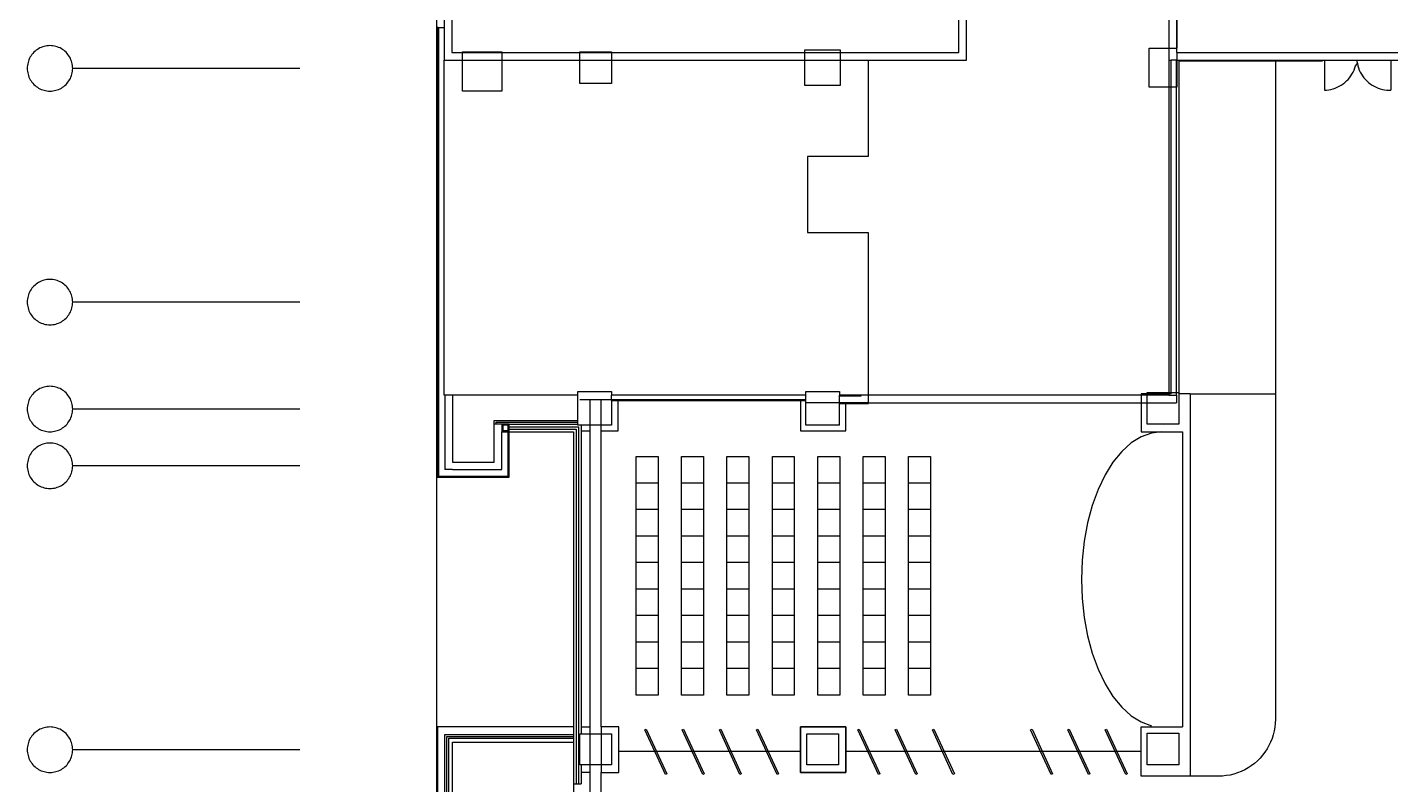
# Model space of a CAD drawing. Extents: x -81148 to 10972, y -53931 to 52487.
# Drawn here: x -81148 to -45108, y -8911 to 11099 of the extents above; entities that cross this region are included whole.
import ezdxf

# ---------------------------------------------------------------- set-up
doc = ezdxf.new("R2010")
doc.units = 0
doc.layers.get('0').update_dxf_attribs({"linetype": 'CONTINUOUS'})

msp = doc.modelspace()

# ---------------------------------------------------------------- linework, layer by layer
for p, q in [((-70325, -48369), (-70325, 52487)), ((-70125, 19231), (-70125, 10231)), ((-56325, 10231), (-56325, 19231)), ((-69925, 19031), (-69925, 10431)), ((-56525, 10431), (-56525, 19031)), ((-50975, 18514), (-50975, 10549)), ((-50775, 18514), (-50775, 10549)), ((-50758, 18514), (-50758, 10549)), ((-70308, 11114), (-70308, 9262)), ((-70125, 11084), (-70278, 11084)), ((-70278, 11084), (-70278, 9262)), ((-80944, 10465), (-80973, 10438)), ((-80914, 10490), (-80944, 10465)), ((-80882, 10512), (-80914, 10490)), ((-80848, 10533), (-80882, 10512)), ((-80814, 10552), (-80848, 10533)), ((-80778, 10568), (-80814, 10552)), ((-80741, 10582), (-80778, 10568)), ((-80704, 10593), (-80741, 10582)), ((-80666, 10602), (-80704, 10593)), ((-80627, 10608), (-80666, 10602)), ((-80588, 10612), (-80627, 10608)), ((-80548, 10614), (-80588, 10612)), ((-80509, 10612), (-80548, 10614)), ((-80470, 10608), (-80509, 10612)), ((-80431, 10602), (-80470, 10608)), ((-80393, 10593), (-80431, 10602)), ((-80356, 10582), (-80393, 10593)), ((-80319, 10568), (-80356, 10582)), ((-80283, 10552), (-80319, 10568)), ((-80248, 10533), (-80283, 10552)), ((-80215, 10512), (-80248, 10533)), ((-80183, 10490), (-80215, 10512)), ((-80153, 10465), (-80183, 10490)), ((-80124, 10438), (-80153, 10465)), ((-60593, 10499), (-59658, 10499)), ((-60593, 10431), (-60593, 10499)), ((-59658, 10499), (-59658, 10431)), ((-51493, 9514), (-51493, 10549)), ((-51493, 10549), (-50975, 10549)), ((-50975, 10549), (-50975, 10231)), ((-50975, 10549), (-50775, 10549)), ((-50775, 10549), (-50775, 10431)), ((-50775, 10549), (-50758, 10549)), ((-50758, 10431), (-50758, 10549)), ((-81143, 10092), (-81147, 10053)), ((-81137, 10131), (-81143, 10092)), ((-81128, 10169), (-81137, 10131)), ((-81117, 10206), (-81128, 10169)), ((-81103, 10243), (-81117, 10206)), ((-81087, 10279), (-81103, 10243)), ((-81068, 10314), (-81087, 10279)), ((-81047, 10347), (-81068, 10314)), ((-81024, 10379), (-81047, 10347)), ((-81000, 10409), (-81024, 10379)), ((-80973, 10438), (-81000, 10409)), ((-80097, 10409), (-80124, 10438)), ((-80072, 10379), (-80097, 10409)), ((-80050, 10347), (-80072, 10379)), ((-80029, 10314), (-80050, 10347)), ((-80010, 10279), (-80029, 10314)), ((-79994, 10243), (-80010, 10279)), ((-79980, 10206), (-79994, 10243)), ((-79969, 10169), (-79980, 10206)), ((-79960, 10131), (-79969, 10169)), ((-79954, 10092), (-79960, 10131)), ((-79950, 10053), (-79954, 10092)), ((-70125, 1381), (-70125, 10231)), ((-70125, 10231), (-69643, 10231)), ((-69925, 10431), (-69643, 10431)), ((-69643, 10449), (-68608, 10449)), ((-69643, 10431), (-69643, 10449)), ((-69643, 10431), (-68608, 10431)), ((-69643, 10231), (-69643, 10431)), ((-69643, 9414), (-69643, 10231)), ((-69643, 10231), (-68608, 10231)), ((-68608, 10449), (-68608, 10431)), ((-68608, 10431), (-68608, 10231)), ((-68608, 10431), (-66543, 10431)), ((-68608, 10231), (-68608, 9414)), ((-68608, 10231), (-66543, 10231)), ((-66543, 10449), (-65708, 10449)), ((-66543, 10431), (-66543, 10449)), ((-66543, 10231), (-66543, 10431)), ((-66543, 10431), (-65708, 10431)), ((-66543, 9614), (-66543, 10231)), ((-66543, 10231), (-65708, 10231)), ((-65708, 10449), (-65708, 10431)), ((-65708, 10431), (-65708, 10231)), ((-65708, 10431), (-60593, 10431)), ((-65708, 10231), (-65708, 9614)), ((-65708, 10231), (-60593, 10231)), ((-60593, 10231), (-60593, 10431)), ((-60593, 10431), (-59658, 10431)), ((-60593, 9564), (-60593, 10231)), ((-60593, 10231), (-59658, 10231)), ((-59658, 10431), (-59658, 10231)), ((-59658, 10431), (-56525, 10431)), ((-59658, 10231), (-59658, 9564)), ((-59658, 10231), (-58925, 10231)), ((-58925, 10231), (-58925, 7681)), ((-58925, 10231), (-56325, 10231)), ((-50975, 10231), (-50908, 10231)), ((-50975, 10231), (-50975, 9514)), ((-50775, 10231), (-50908, 10231)), ((-50908, 9514), (-50908, 10231)), ((-50775, 10431), (-50758, 10431)), ((-50775, 9514), (-50775, 10231)), ((-50775, 10231), (-50758, 10231)), ((-50758, 10431), (-42543, 10431)), ((-50758, 10431), (-50758, 10231)), ((-50758, 10231), (-50708, 10231)), ((-50758, 10231), (-50758, 9514)), ((-50708, 10231), (-42543, 10231)), ((-50708, 10231), (-50708, 1449)), ((-50708, 10214), (-48158, 10214)), ((-48158, 10214), (-48158, 1414)), ((-48158, 10214), (-46908, 10214)), ((-46908, 10214), (-46908, 10231)), ((-46863, 10231), (-46863, 9436)), ((-46039, 10081), (-45990, 10138)), ((-46004, 10231), (-46000, 10196)), ((-46000, 10196), (-45990, 10138)), ((-45990, 10138), (-45976, 10081)), ((-45108, 10231), (-45108, 9436)), ((-81147, 10053), (-81148, 10014)), ((-81148, 10014), (-81147, 9974)), ((-81147, 9974), (-81143, 9935)), ((-81143, 9935), (-81137, 9897)), ((-81137, 9897), (-81128, 9858)), ((-81128, 9858), (-81117, 9821)), ((-81117, 9821), (-81103, 9784)), ((-81103, 9784), (-81087, 9748)), ((-81087, 9748), (-81068, 9714)), ((-80029, 9714), (-80010, 9748)), ((-80010, 9748), (-79994, 9784)), ((-79994, 9784), (-79980, 9821)), ((-79980, 9821), (-79969, 9858)), ((-79969, 9858), (-79960, 9897)), ((-79960, 9897), (-79954, 9935)), ((-79954, 9935), (-79950, 9974)), ((-79948, 10014), (-79950, 10053)), ((-79950, 9974), (-79948, 10014)), ((-73948, 10014), (-79948, 10014)), ((-46237, 9723), (-46199, 9767)), ((-46199, 9767), (-46163, 9815)), ((-46163, 9815), (-46132, 9864)), ((-46132, 9864), (-46103, 9916)), ((-46103, 9916), (-46078, 9969)), ((-46078, 9969), (-46057, 10024)), ((-46057, 10024), (-46039, 10081)), ((-45976, 10081), (-45959, 10024)), ((-45959, 10024), (-45938, 9969)), ((-45938, 9969), (-45913, 9916)), ((-45913, 9916), (-45884, 9864)), ((-45884, 9864), (-45852, 9815)), ((-45852, 9815), (-45817, 9767)), ((-45817, 9767), (-45779, 9723)), ((-81068, 9714), (-81047, 9680)), ((-81047, 9680), (-81024, 9648)), ((-81024, 9648), (-81000, 9618)), ((-81000, 9618), (-80973, 9589)), ((-80973, 9589), (-80944, 9562)), ((-80944, 9562), (-80914, 9538)), ((-80914, 9538), (-80882, 9515)), ((-80882, 9515), (-80848, 9494)), ((-80848, 9494), (-80814, 9475)), ((-80814, 9475), (-80778, 9459)), ((-80778, 9459), (-80741, 9445)), ((-80741, 9445), (-80704, 9434)), ((-80704, 9434), (-80666, 9425)), ((-80666, 9425), (-80627, 9419)), ((-80627, 9419), (-80588, 9415)), ((-80588, 9415), (-80548, 9414)), ((-80548, 9414), (-80509, 9415)), ((-80509, 9415), (-80470, 9419)), ((-80470, 9419), (-80431, 9425)), ((-80431, 9425), (-80393, 9434)), ((-80393, 9434), (-80356, 9445)), ((-80356, 9445), (-80319, 9459)), ((-80319, 9459), (-80283, 9475)), ((-80283, 9475), (-80248, 9494)), ((-80248, 9494), (-80215, 9515)), ((-80215, 9515), (-80183, 9538)), ((-80183, 9538), (-80153, 9562)), ((-80153, 9562), (-80124, 9589)), ((-80124, 9589), (-80097, 9618)), ((-80097, 9618), (-80072, 9648)), ((-80072, 9648), (-80050, 9680)), ((-80050, 9680), (-80029, 9714)), ((-68608, 9414), (-69643, 9414)), ((-65708, 9614), (-66543, 9614)), ((-59658, 9564), (-60593, 9564)), ((-50975, 9514), (-51493, 9514)), ((-50975, 9514), (-50975, 1449)), ((-50908, 9514), (-50975, 9514)), ((-50908, 1449), (-50908, 9514)), ((-50775, 9514), (-50908, 9514)), ((-50775, 1449), (-50775, 9514)), ((-50758, 9514), (-50775, 9514)), ((-46863, 9436), (-46804, 9440)), ((-46804, 9440), (-46746, 9447)), ((-46746, 9447), (-46688, 9459)), ((-46688, 9459), (-46631, 9474)), ((-46631, 9474), (-46575, 9493)), ((-46575, 9493), (-46521, 9515)), ((-46521, 9515), (-46468, 9542)), ((-46468, 9542), (-46417, 9572)), ((-46417, 9572), (-46368, 9605)), ((-46368, 9605), (-46322, 9641)), ((-46322, 9641), (-46278, 9680)), ((-46278, 9680), (-46237, 9723)), ((-45779, 9723), (-45738, 9680)), ((-45738, 9680), (-45694, 9641)), ((-45694, 9641), (-45648, 9605)), ((-45648, 9605), (-45599, 9572)), ((-45599, 9572), (-45548, 9542)), ((-45548, 9542), (-45495, 9515)), ((-45495, 9515), (-45441, 9493)), ((-45441, 9493), (-45385, 9474)), ((-45385, 9474), (-45328, 9459)), ((-45328, 9459), (-45270, 9447)), ((-45270, 9447), (-45212, 9440)), ((-45212, 9440), (-45108, 9436)), ((-70308, 9262), (-70308, -786)), ((-70278, 9262), (-70278, -756)), ((-58925, 7681), (-60525, 7681)), ((-60525, 7681), (-60525, 5681)), ((-60525, 5681), (-58925, 5681)), ((-58925, 5681), (-58925, 1381)), ((-80882, 4337), (-80914, 4315)), ((-80848, 4358), (-80882, 4337)), ((-80814, 4377), (-80848, 4358)), ((-80778, 4393), (-80814, 4377)), ((-80741, 4407), (-80778, 4393)), ((-80704, 4418), (-80741, 4407)), ((-80666, 4427), (-80704, 4418)), ((-80627, 4433), (-80666, 4427)), ((-80588, 4437), (-80627, 4433)), ((-80548, 4439), (-80588, 4437)), ((-80509, 4437), (-80548, 4439)), ((-80470, 4433), (-80509, 4437)), ((-80431, 4427), (-80470, 4433)), ((-80393, 4418), (-80431, 4427)), ((-80356, 4407), (-80393, 4418)), ((-80319, 4393), (-80356, 4407)), ((-80283, 4377), (-80319, 4393)), ((-80248, 4358), (-80283, 4377)), ((-80215, 4337), (-80248, 4358)), ((-80183, 4315), (-80215, 4337)), ((-81128, 3994), (-81137, 3956)), ((-81117, 4031), (-81128, 3994)), ((-81103, 4068), (-81117, 4031)), ((-81087, 4104), (-81103, 4068)), ((-81068, 4139), (-81087, 4104)), ((-81047, 4172), (-81068, 4139)), ((-81024, 4204), (-81047, 4172)), ((-81000, 4234), (-81024, 4204)), ((-80973, 4263), (-81000, 4234)), ((-80944, 4290), (-80973, 4263)), ((-80914, 4315), (-80944, 4290)), ((-80153, 4290), (-80183, 4315)), ((-80124, 4263), (-80153, 4290)), ((-80097, 4234), (-80124, 4263)), ((-80072, 4204), (-80097, 4234)), ((-80050, 4172), (-80072, 4204)), ((-80029, 4139), (-80050, 4172)), ((-80010, 4104), (-80029, 4139)), ((-79994, 4068), (-80010, 4104)), ((-79980, 4031), (-79994, 4068)), ((-79969, 3994), (-79980, 4031)), ((-79960, 3956), (-79969, 3994)), ((-81147, 3878), (-81148, 3839)), ((-81148, 3839), (-81147, 3799)), ((-81143, 3917), (-81147, 3878)), ((-81147, 3799), (-81143, 3760)), ((-81137, 3956), (-81143, 3917)), ((-81143, 3760), (-81137, 3722)), ((-81137, 3722), (-81128, 3683)), ((-81128, 3683), (-81117, 3646)), ((-81117, 3646), (-81103, 3609)), ((-81103, 3609), (-81087, 3573)), ((-80010, 3573), (-79994, 3609)), ((-79994, 3609), (-79980, 3646)), ((-79980, 3646), (-79969, 3683)), ((-79969, 3683), (-79960, 3722)), ((-79954, 3917), (-79960, 3956)), ((-79960, 3722), (-79954, 3760)), ((-79950, 3878), (-79954, 3917)), ((-79954, 3760), (-79950, 3799)), ((-79948, 3839), (-79950, 3878)), ((-79950, 3799), (-79948, 3839)), ((-73948, 3839), (-79948, 3839)), ((-81087, 3573), (-81068, 3539)), ((-81068, 3539), (-81047, 3505)), ((-81047, 3505), (-81024, 3473)), ((-81024, 3473), (-81000, 3443)), ((-81000, 3443), (-80973, 3414)), ((-80973, 3414), (-80944, 3387)), ((-80944, 3387), (-80914, 3363)), ((-80914, 3363), (-80882, 3340)), ((-80882, 3340), (-80848, 3319)), ((-80848, 3319), (-80814, 3300)), ((-80814, 3300), (-80778, 3284)), ((-80778, 3284), (-80741, 3270)), ((-80741, 3270), (-80704, 3259)), ((-80704, 3259), (-80666, 3250)), ((-80666, 3250), (-80627, 3244)), ((-80627, 3244), (-80588, 3240)), ((-80509, 3240), (-80470, 3244)), ((-80470, 3244), (-80431, 3250)), ((-80431, 3250), (-80393, 3259)), ((-80393, 3259), (-80356, 3270)), ((-80356, 3270), (-80319, 3284)), ((-80319, 3284), (-80283, 3300)), ((-80283, 3300), (-80248, 3319)), ((-80248, 3319), (-80215, 3340)), ((-80215, 3340), (-80183, 3363)), ((-80183, 3363), (-80153, 3387)), ((-80153, 3387), (-80124, 3414)), ((-80124, 3414), (-80097, 3443)), ((-80097, 3443), (-80072, 3473)), ((-80072, 3473), (-80050, 3505)), ((-80050, 3505), (-80029, 3539)), ((-80029, 3539), (-80010, 3573)), ((-80588, 3240), (-80548, 3239)), ((-80548, 3239), (-80509, 3240)), ((-80944, 1465), (-80973, 1438)), ((-80914, 1490), (-80944, 1465)), ((-80882, 1512), (-80914, 1490)), ((-80848, 1533), (-80882, 1512)), ((-80814, 1552), (-80848, 1533)), ((-80778, 1568), (-80814, 1552)), ((-80741, 1582), (-80778, 1568)), ((-80704, 1593), (-80741, 1582)), ((-80666, 1602), (-80704, 1593)), ((-80627, 1608), (-80666, 1602)), ((-80588, 1612), (-80627, 1608)), ((-80548, 1614), (-80588, 1612)), ((-80509, 1612), (-80548, 1614)), ((-80470, 1608), (-80509, 1612)), ((-80431, 1602), (-80470, 1608)), ((-80393, 1593), (-80431, 1602)), ((-80356, 1582), (-80393, 1593)), ((-80319, 1568), (-80356, 1582)), ((-80283, 1552), (-80319, 1568)), ((-80248, 1533), (-80283, 1552)), ((-80215, 1512), (-80248, 1533)), ((-80183, 1490), (-80215, 1512)), ((-80153, 1465), (-80183, 1490)), ((-80124, 1438), (-80153, 1465)), ((-66593, 1474), (-65708, 1474)), ((-66593, 1381), (-66593, 1474)), ((-65708, 1474), (-65708, 1381)), ((-60568, 1474), (-59683, 1474)), ((-60568, 1381), (-60568, 1474)), ((-59683, 1474), (-59683, 1381)), ((-51543, 1449), (-50975, 1449)), ((-51543, 1414), (-51543, 1449)), ((-50975, 1449), (-50975, 1414)), ((-50975, 1449), (-50908, 1449)), ((-50908, 1414), (-50908, 1449)), ((-50908, 1449), (-50775, 1449)), ((-50775, 1381), (-50775, 1449)), ((-50775, 1449), (-50708, 1449)), ((-50708, 1449), (-50708, 1414)), ((-81143, 1092), (-81147, 1053)), ((-81137, 1131), (-81143, 1092)), ((-81128, 1169), (-81137, 1131)), ((-81117, 1206), (-81128, 1169)), ((-81103, 1243), (-81117, 1206)), ((-81087, 1279), (-81103, 1243)), ((-81068, 1314), (-81087, 1279)), ((-81047, 1347), (-81068, 1314)), ((-81024, 1379), (-81047, 1347)), ((-81000, 1409), (-81024, 1379)), ((-80973, 1438), (-81000, 1409)), ((-80097, 1409), (-80124, 1438)), ((-80072, 1379), (-80097, 1409)), ((-80050, 1347), (-80072, 1379)), ((-80029, 1314), (-80050, 1347)), ((-80010, 1279), (-80029, 1314)), ((-79994, 1243), (-80010, 1279)), ((-79980, 1206), (-79994, 1243)), ((-79969, 1169), (-79980, 1206)), ((-79960, 1131), (-79969, 1169)), ((-79954, 1092), (-79960, 1131)), ((-79950, 1053), (-79954, 1092)), ((-66593, 1381), (-70125, 1381)), ((-70108, 1381), (-70108, -486)), ((-69908, 1381), (-69908, -386)), ((-66593, 589), (-66593, 1381)), ((-66275, 1256), (-66543, 1256)), ((-65975, 1256), (-66275, 1256)), ((-66275, 1256), (-66275, 589)), ((-65708, 1256), (-65975, 1256)), ((-65975, 589), (-65975, 1256)), ((-60568, 1381), (-65708, 1381)), ((-65708, 1256), (-65708, 1381)), ((-65708, 1239), (-65708, 1381)), ((-60568, 1256), (-65708, 1256)), ((-65708, 1256), (-65708, 589)), ((-65708, 1239), (-65533, 1239)), ((-65533, 439), (-65533, 1239)), ((-65533, 1239), (-63008, 1239)), ((-63008, 1239), (-60708, 1239)), ((-60708, 1239), (-60708, 439)), ((-60708, 1239), (-60568, 1239)), ((-60568, 1256), (-60568, 1381)), ((-60568, 1181), (-60568, 1256)), ((-59683, 1181), (-60568, 1181)), ((-60568, 589), (-60568, 1181)), ((-59683, 1181), (-59683, 1381)), ((-58925, 1381), (-59683, 1381)), ((-59683, 1364), (-59108, 1364)), ((-58925, 1181), (-59683, 1181)), ((-59683, 589), (-59683, 1181)), ((-59683, 1164), (-59508, 1164)), ((-59508, 439), (-59508, 1164)), ((-59508, 1164), (-58908, 1164)), ((-59108, 1364), (-59108, 1381)), ((-58925, 1381), (-58925, 1181)), ((-51708, 1381), (-58925, 1381)), ((-58925, 1181), (-51708, 1181)), ((-58908, 1164), (-58908, 1181)), ((-51543, 1414), (-51708, 1414)), ((-51708, 1414), (-51708, 1381)), ((-51543, 1381), (-51708, 1381)), ((-51708, 1381), (-51708, 1181)), ((-51708, 1181), (-51708, 414)), ((-51708, 1181), (-51543, 1181)), ((-51708, 1181), (-51708, 414)), ((-50975, 1414), (-51543, 1414)), ((-51543, 1381), (-51543, 1414)), ((-50975, 1381), (-51543, 1381)), ((-51543, 1181), (-51543, 1381)), ((-51543, 614), (-51543, 1181)), ((-51543, 1181), (-50775, 1181)), ((-50908, 1414), (-50975, 1414)), ((-50975, 1414), (-50975, 1381)), ((-50975, 1381), (-50775, 1381)), ((-50775, 1381), (-50775, 1181)), ((-50408, 1414), (-50708, 1414)), ((-50708, 1414), (-50708, 614)), ((-50408, 1414), (-50408, -8686)), ((-50408, 1414), (-48158, 1414)), ((-48158, 1414), (-48158, -7186)), ((-81147, 1053), (-81148, 1014)), ((-81148, 1014), (-81147, 974)), ((-81147, 974), (-81143, 935)), ((-81143, 935), (-81137, 897)), ((-81137, 897), (-81128, 858)), ((-81128, 858), (-81117, 821)), ((-81117, 821), (-81103, 784)), ((-81103, 784), (-81087, 748)), ((-81087, 748), (-81068, 714)), ((-80029, 714), (-80010, 748)), ((-80010, 748), (-79994, 784)), ((-79994, 784), (-79980, 821)), ((-79980, 821), (-79969, 858)), ((-79969, 858), (-79960, 897)), ((-79960, 897), (-79954, 935)), ((-79954, 935), (-79950, 974)), ((-79948, 1014), (-79950, 1053)), ((-79950, 974), (-79948, 1014)), ((-73948, 1014), (-79948, 1014)), ((-81068, 714), (-81047, 680)), ((-81047, 680), (-81024, 648)), ((-81024, 648), (-81000, 618)), ((-81000, 618), (-80973, 589)), ((-80973, 589), (-80944, 562)), ((-80944, 562), (-80914, 538)), ((-80914, 538), (-80882, 515)), ((-80882, 515), (-80848, 494)), ((-80848, 494), (-80814, 475)), ((-80814, 475), (-80778, 459)), ((-80778, 459), (-80741, 445)), ((-80741, 445), (-80704, 434)), ((-80704, 434), (-80666, 425)), ((-80666, 425), (-80627, 419)), ((-80627, 419), (-80588, 415)), ((-80588, 415), (-80548, 414)), ((-80548, 414), (-80509, 415)), ((-80509, 415), (-80470, 419)), ((-80470, 419), (-80431, 425)), ((-80431, 425), (-80393, 434)), ((-80393, 434), (-80356, 445)), ((-80356, 445), (-80319, 459)), ((-80319, 459), (-80283, 475)), ((-80283, 475), (-80248, 494)), ((-80248, 494), (-80215, 515)), ((-80215, 515), (-80183, 538)), ((-80183, 538), (-80153, 562)), ((-80153, 562), (-80124, 589)), ((-80124, 589), (-80097, 618)), ((-80097, 618), (-80072, 648)), ((-80072, 648), (-80050, 680)), ((-80050, 680), (-80029, 714)), ((-68808, 614), (-68808, 714)), ((-68808, 714), (-66593, 714)), ((-68808, -386), (-68808, 614)), ((-68758, 614), (-68808, 614)), ((-68758, 614), (-68758, 664)), ((-68758, 664), (-66593, 664)), ((-68608, 614), (-68758, 614)), ((-68608, 614), (-68608, 414)), ((-68408, 614), (-68608, 614)), ((-68608, 414), (-68408, 414)), ((-68608, -586), (-68608, 414)), ((-68438, 584), (-68578, 584)), ((-68578, 584), (-68578, 444)), ((-68578, 444), (-68438, 444)), ((-68438, 464), (-68438, 584)), ((-68438, 444), (-68438, 464)), ((-68438, -756), (-68438, 444)), ((-68408, 614), (-66593, 614)), ((-68408, 547), (-68408, 614)), ((-68408, 547), (-66575, 547)), ((-68408, 480), (-68408, 547)), ((-68408, 480), (-66641, 480)), ((-68408, 464), (-68408, 480)), ((-68408, 414), (-68408, 464)), ((-68408, -786), (-68408, 414)), ((-68408, 414), (-66708, 414)), ((-66708, 414), (-66708, -7386)), ((-66641, 480), (-66641, -8886)), ((-66275, 589), (-66593, 589)), ((-66575, 547), (-66575, -8886)), ((-66508, 589), (-66508, 439)), ((-66508, 439), (-66275, 439)), ((-66508, 439), (-66508, -7386)), ((-66275, 589), (-66275, -7569)), ((-65975, 589), (-66275, 589)), ((-65975, -7386), (-65975, 589)), ((-65708, 589), (-65975, 589)), ((-65975, 439), (-65533, 439)), ((-60708, 439), (-59508, 439)), ((-59683, 589), (-60568, 589)), ((-51708, 414), (-50608, 414)), ((-51708, 414), (-51158, 414)), ((-51435, 380), (-51707, 281)), ((-50708, 614), (-51543, 614)), ((-51158, 414), (-51435, 380)), ((-51158, 414), (-50608, 414)), ((-50608, 414), (-50608, -7386)), ((-50608, 414), (-50608, -7386)), ((-80882, 12), (-80914, -10)), ((-80848, 33), (-80882, 12)), ((-80814, 52), (-80848, 33)), ((-80778, 68), (-80814, 52)), ((-80741, 82), (-80778, 68)), ((-80704, 93), (-80741, 82)), ((-80666, 102), (-80704, 93)), ((-80627, 108), (-80666, 102)), ((-80588, 112), (-80627, 108)), ((-80548, 114), (-80588, 112)), ((-80509, 112), (-80548, 114)), ((-80470, 108), (-80509, 112)), ((-80431, 102), (-80470, 108)), ((-80393, 93), (-80431, 102)), ((-80356, 82), (-80393, 93)), ((-80319, 68), (-80356, 82)), ((-80283, 52), (-80319, 68)), ((-80248, 33), (-80283, 52)), ((-80215, 12), (-80248, 33)), ((-80183, -10), (-80215, 12)), ((-51970, 117), (-52219, -109)), ((-51707, 281), (-51970, 117)), ((-81128, -331), (-81137, -369)), ((-81117, -294), (-81128, -331)), ((-81103, -257), (-81117, -294)), ((-81087, -221), (-81103, -257)), ((-81068, -186), (-81087, -221)), ((-81047, -153), (-81068, -186)), ((-81024, -121), (-81047, -153)), ((-81000, -91), (-81024, -121)), ((-80973, -62), (-81000, -91)), ((-80944, -35), (-80973, -62)), ((-80914, -10), (-80944, -35)), ((-80153, -35), (-80183, -10)), ((-80124, -62), (-80153, -35)), ((-80097, -91), (-80124, -62)), ((-80072, -121), (-80097, -91)), ((-80050, -153), (-80072, -121)), ((-80029, -186), (-80050, -153)), ((-80010, -221), (-80029, -186)), ((-79994, -257), (-80010, -221)), ((-79980, -294), (-79994, -257)), ((-79969, -331), (-79980, -294)), ((-79960, -369), (-79969, -331)), ((-65053, -944), (-65053, -244)), ((-65053, -244), (-64473, -244)), ((-64473, -244), (-64473, -944)), ((-63853, -944), (-63853, -244)), ((-63853, -244), (-63273, -244)), ((-63273, -244), (-63273, -944)), ((-62653, -944), (-62653, -244)), ((-62653, -244), (-62073, -244)), ((-62073, -244), (-62073, -944)), ((-61453, -944), (-61453, -244)), ((-61453, -244), (-60873, -244)), ((-60873, -244), (-60873, -944)), ((-60253, -944), (-60253, -244)), ((-60253, -244), (-59673, -244)), ((-59673, -244), (-59673, -944)), ((-59053, -944), (-59053, -244)), ((-59053, -244), (-58473, -244)), ((-58473, -244), (-58473, -944)), ((-57853, -944), (-57853, -244)), ((-57853, -244), (-57273, -244)), ((-57273, -244), (-57273, -944)), ((-52219, -109), (-52450, -392)), ((-81147, -447), (-81148, -486)), ((-81148, -486), (-81147, -526)), ((-81143, -408), (-81147, -447)), ((-81147, -526), (-81143, -565)), ((-81137, -369), (-81143, -408)), ((-81143, -565), (-81137, -603)), ((-81137, -603), (-81128, -642)), ((-81128, -642), (-81117, -679)), ((-81117, -679), (-81103, -716)), ((-81103, -716), (-81087, -752)), ((-80010, -752), (-79994, -716)), ((-79994, -716), (-79980, -679)), ((-79980, -679), (-79969, -642)), ((-79969, -642), (-79960, -603)), ((-79954, -408), (-79960, -369)), ((-79960, -603), (-79954, -565)), ((-79950, -447), (-79954, -408)), ((-79954, -565), (-79950, -526)), ((-79948, -486), (-79950, -447)), ((-79950, -526), (-79948, -486)), ((-73948, -486), (-79948, -486)), ((-70108, -486), (-70108, -586)), ((-69908, -586), (-70108, -586)), ((-69908, -386), (-68808, -386)), ((-69908, -586), (-68608, -586)), ((-52450, -392), (-52659, -729)), ((-81087, -752), (-81068, -786)), ((-81068, -786), (-81047, -820)), ((-81047, -820), (-81024, -852)), ((-81024, -852), (-81000, -882)), ((-81000, -882), (-80973, -911)), ((-80973, -911), (-80944, -938)), ((-80944, -938), (-80914, -962)), ((-80914, -962), (-80882, -985)), ((-80882, -985), (-80848, -1006)), ((-80848, -1006), (-80814, -1025)), ((-80814, -1025), (-80778, -1041)), ((-80778, -1041), (-80741, -1055)), ((-80741, -1055), (-80704, -1066)), ((-80704, -1066), (-80666, -1075)), ((-80666, -1075), (-80627, -1081)), ((-80470, -1081), (-80431, -1075)), ((-80431, -1075), (-80393, -1066)), ((-80393, -1066), (-80356, -1055)), ((-80356, -1055), (-80319, -1041)), ((-80319, -1041), (-80283, -1025)), ((-80283, -1025), (-80248, -1006)), ((-80248, -1006), (-80215, -985)), ((-80215, -985), (-80183, -962)), ((-80183, -962), (-80153, -938)), ((-80153, -938), (-80124, -911)), ((-80124, -911), (-80097, -882)), ((-80097, -882), (-80072, -852)), ((-80072, -852), (-80050, -820)), ((-80050, -820), (-80029, -786)), ((-80029, -786), (-80010, -752)), ((-70308, -786), (-69574, -786)), ((-70278, -756), (-69574, -756)), ((-69574, -756), (-69393, -756)), ((-69574, -786), (-69388, -786)), ((-69393, -756), (-68438, -756)), ((-69388, -786), (-68408, -786)), ((-64473, -944), (-65053, -944)), ((-65053, -1644), (-65053, -944)), ((-64473, -944), (-64473, -1644)), ((-63273, -944), (-63853, -944)), ((-63853, -1644), (-63853, -944)), ((-63273, -944), (-63273, -1644)), ((-62073, -944), (-62653, -944)), ((-62653, -1644), (-62653, -944)), ((-62073, -944), (-62073, -1644)), ((-60873, -944), (-61453, -944)), ((-61453, -1644), (-61453, -944)), ((-60873, -944), (-60873, -1644)), ((-59673, -944), (-60253, -944)), ((-60253, -1644), (-60253, -944)), ((-59673, -944), (-59673, -1644)), ((-58473, -944), (-59053, -944)), ((-59053, -1644), (-59053, -944)), ((-58473, -944), (-58473, -1644)), ((-57273, -944), (-57853, -944)), ((-57853, -1644), (-57853, -944)), ((-57273, -944), (-57273, -1644)), ((-52659, -729), (-52842, -1112)), ((-80627, -1081), (-80588, -1085)), ((-80588, -1085), (-80548, -1086)), ((-80548, -1086), (-80509, -1085)), ((-80509, -1085), (-80470, -1081)), ((-52842, -1112), (-52996, -1536)), ((-64473, -1644), (-65053, -1644)), ((-65053, -2344), (-65053, -1644)), ((-64473, -1644), (-64473, -2344)), ((-63273, -1644), (-63853, -1644)), ((-63853, -2344), (-63853, -1644)), ((-63273, -1644), (-63273, -2344)), ((-62073, -1644), (-62653, -1644)), ((-62653, -2344), (-62653, -1644)), ((-62073, -1644), (-62073, -2344)), ((-60873, -1644), (-61453, -1644)), ((-61453, -2344), (-61453, -1644)), ((-60873, -1644), (-60873, -2344)), ((-59673, -1644), (-60253, -1644)), ((-60253, -2344), (-60253, -1644)), ((-59673, -1644), (-59673, -2344)), ((-58473, -1644), (-59053, -1644)), ((-59053, -2344), (-59053, -1644)), ((-58473, -1644), (-58473, -2344)), ((-57273, -1644), (-57853, -1644)), ((-57853, -2344), (-57853, -1644)), ((-57273, -1644), (-57273, -2344)), ((-52996, -1536), (-53119, -1994)), ((-53119, -1994), (-53208, -2477)), ((-64473, -2344), (-65053, -2344)), ((-65053, -3044), (-65053, -2344)), ((-64473, -2344), (-64473, -3044)), ((-63273, -2344), (-63853, -2344)), ((-63853, -3044), (-63853, -2344)), ((-63273, -2344), (-63273, -3044)), ((-62073, -2344), (-62653, -2344)), ((-62653, -3044), (-62653, -2344)), ((-62073, -2344), (-62073, -3044)), ((-60873, -2344), (-61453, -2344)), ((-61453, -3044), (-61453, -2344)), ((-60873, -2344), (-60873, -3044)), ((-59673, -2344), (-60253, -2344)), ((-60253, -3044), (-60253, -2344)), ((-59673, -2344), (-59673, -3044)), ((-58473, -2344), (-59053, -2344)), ((-59053, -3044), (-59053, -2344)), ((-58473, -2344), (-58473, -3044)), ((-57273, -2344), (-57853, -2344)), ((-57853, -3044), (-57853, -2344)), ((-57273, -2344), (-57273, -3044)), ((-53208, -2477), (-53263, -2977)), ((-64473, -3044), (-65053, -3044)), ((-65053, -3744), (-65053, -3044)), ((-64473, -3044), (-64473, -3744)), ((-63273, -3044), (-63853, -3044)), ((-63853, -3744), (-63853, -3044)), ((-63273, -3044), (-63273, -3744)), ((-62073, -3044), (-62653, -3044)), ((-62653, -3744), (-62653, -3044)), ((-62073, -3044), (-62073, -3744)), ((-60873, -3044), (-61453, -3044)), ((-61453, -3744), (-61453, -3044)), ((-60873, -3044), (-60873, -3744)), ((-59673, -3044), (-60253, -3044)), ((-60253, -3744), (-60253, -3044)), ((-59673, -3044), (-59673, -3744)), ((-58473, -3044), (-59053, -3044)), ((-59053, -3744), (-59053, -3044)), ((-58473, -3044), (-58473, -3744)), ((-57273, -3044), (-57853, -3044)), ((-57853, -3744), (-57853, -3044)), ((-57273, -3044), (-57273, -3744)), ((-53263, -2977), (-53281, -3486)), ((-53281, -3486), (-53263, -3995)), ((-64473, -3744), (-65053, -3744)), ((-65053, -4444), (-65053, -3744)), ((-64473, -3744), (-64473, -4444)), ((-63273, -3744), (-63853, -3744)), ((-63853, -4444), (-63853, -3744)), ((-63273, -3744), (-63273, -4444)), ((-62073, -3744), (-62653, -3744)), ((-62653, -4444), (-62653, -3744)), ((-62073, -3744), (-62073, -4444)), ((-60873, -3744), (-61453, -3744)), ((-61453, -4444), (-61453, -3744)), ((-60873, -3744), (-60873, -4444)), ((-59673, -3744), (-60253, -3744)), ((-60253, -4444), (-60253, -3744)), ((-59673, -3744), (-59673, -4444)), ((-58473, -3744), (-59053, -3744)), ((-59053, -4444), (-59053, -3744)), ((-58473, -3744), (-58473, -4444)), ((-57273, -3744), (-57853, -3744)), ((-57853, -4444), (-57853, -3744)), ((-57273, -3744), (-57273, -4444)), ((-53263, -3995), (-53208, -4496)), ((-64473, -4444), (-65053, -4444)), ((-65053, -5144), (-65053, -4444)), ((-64473, -4444), (-64473, -5144)), ((-63273, -4444), (-63853, -4444)), ((-63853, -5144), (-63853, -4444)), ((-63273, -4444), (-63273, -5144)), ((-62073, -4444), (-62653, -4444)), ((-62653, -5144), (-62653, -4444)), ((-62073, -4444), (-62073, -5144)), ((-60873, -4444), (-61453, -4444)), ((-61453, -5144), (-61453, -4444)), ((-60873, -4444), (-60873, -5144)), ((-59673, -4444), (-60253, -4444)), ((-60253, -5144), (-60253, -4444)), ((-59673, -4444), (-59673, -5144)), ((-58473, -4444), (-59053, -4444)), ((-59053, -5144), (-59053, -4444)), ((-58473, -4444), (-58473, -5144)), ((-57273, -4444), (-57853, -4444)), ((-57853, -5144), (-57853, -4444)), ((-57273, -4444), (-57273, -5144)), ((-53208, -4496), (-53119, -4979)), ((-53119, -4979), (-52996, -5436)), ((-64473, -5144), (-65053, -5144)), ((-65053, -5844), (-65053, -5144)), ((-64473, -5144), (-64473, -5844)), ((-63273, -5144), (-63853, -5144)), ((-63853, -5844), (-63853, -5144)), ((-63273, -5144), (-63273, -5844)), ((-62073, -5144), (-62653, -5144)), ((-62653, -5844), (-62653, -5144)), ((-62073, -5144), (-62073, -5844)), ((-60873, -5144), (-61453, -5144)), ((-61453, -5844), (-61453, -5144)), ((-60873, -5144), (-60873, -5844)), ((-59673, -5144), (-60253, -5144)), ((-60253, -5844), (-60253, -5144)), ((-59673, -5144), (-59673, -5844)), ((-58473, -5144), (-59053, -5144)), ((-59053, -5844), (-59053, -5144)), ((-58473, -5144), (-58473, -5844)), ((-57273, -5144), (-57853, -5144)), ((-57853, -5844), (-57853, -5144)), ((-57273, -5144), (-57273, -5844)), ((-52996, -5436), (-52842, -5861)), ((-64473, -5844), (-65053, -5844)), ((-65053, -6544), (-65053, -5844)), ((-64473, -5844), (-64473, -6544)), ((-63273, -5844), (-63853, -5844)), ((-63853, -6544), (-63853, -5844)), ((-63273, -5844), (-63273, -6544)), ((-62073, -5844), (-62653, -5844)), ((-62653, -6544), (-62653, -5844)), ((-62073, -5844), (-62073, -6544)), ((-60873, -5844), (-61453, -5844)), ((-61453, -6544), (-61453, -5844)), ((-60873, -5844), (-60873, -6544)), ((-59673, -5844), (-60253, -5844)), ((-60253, -6544), (-60253, -5844)), ((-59673, -5844), (-59673, -6544)), ((-58473, -5844), (-59053, -5844)), ((-59053, -6544), (-59053, -5844)), ((-58473, -5844), (-58473, -6544)), ((-57273, -5844), (-57853, -5844)), ((-57853, -6544), (-57853, -5844)), ((-57273, -5844), (-57273, -6544)), ((-52842, -5861), (-52659, -6244)), ((-52659, -6244), (-52450, -6581)), ((-64473, -6544), (-65053, -6544)), ((-63273, -6544), (-63853, -6544)), ((-62073, -6544), (-62653, -6544)), ((-60873, -6544), (-61453, -6544)), ((-59673, -6544), (-60253, -6544)), ((-58473, -6544), (-59053, -6544)), ((-57273, -6544), (-57853, -6544)), ((-52450, -6581), (-52219, -6864)), ((-52219, -6864), (-51970, -7090)), ((-51970, -7090), (-51707, -7254)), ((-48158, -7186), (-48161, -7289)), ((-80973, -7562), (-81000, -7591)), ((-80944, -7535), (-80973, -7562)), ((-80914, -7510), (-80944, -7535)), ((-80882, -7488), (-80914, -7510)), ((-80848, -7467), (-80882, -7488)), ((-80814, -7448), (-80848, -7467)), ((-80778, -7432), (-80814, -7448)), ((-80741, -7418), (-80778, -7432)), ((-80704, -7407), (-80741, -7418)), ((-80666, -7398), (-80704, -7407)), ((-80627, -7392), (-80666, -7398)), ((-80588, -7388), (-80627, -7392)), ((-80548, -7386), (-80588, -7388)), ((-80509, -7388), (-80548, -7386)), ((-80470, -7392), (-80509, -7388)), ((-80431, -7398), (-80470, -7392)), ((-80393, -7407), (-80431, -7398)), ((-80356, -7418), (-80393, -7407)), ((-80319, -7432), (-80356, -7418)), ((-80283, -7448), (-80319, -7432)), ((-80248, -7467), (-80283, -7448)), ((-80215, -7488), (-80248, -7467)), ((-80183, -7510), (-80215, -7488)), ((-80153, -7535), (-80183, -7510)), ((-80124, -7562), (-80153, -7535)), ((-80097, -7591), (-80124, -7562)), ((-66708, -7386), (-70308, -7386)), ((-70308, -7386), (-70308, -48386)), ((-66708, -7386), (-66708, -7586)), ((-66508, -7386), (-66275, -7386)), ((-66508, -7386), (-66508, -7569)), ((-65508, -7386), (-65975, -7386)), ((-65975, -7386), (-65975, -7569)), ((-65508, -8586), (-65508, -7386)), ((-64823, -7463), (-64787, -7446)), ((-64279, -8644), (-64823, -7463)), ((-64787, -7446), (-64243, -8627)), ((-63839, -7463), (-63802, -7446)), ((-63294, -8644), (-63839, -7463)), ((-63802, -7446), (-63258, -8627)), ((-62854, -7463), (-62818, -7446)), ((-62310, -8644), (-62854, -7463)), ((-62818, -7446), (-62274, -8627)), ((-61869, -7463), (-61833, -7446)), ((-61325, -8644), (-61869, -7463)), ((-61833, -7446), (-61289, -8627)), ((-60708, -8586), (-60708, -7386)), ((-60708, -7386), (-59508, -7386)), ((-59508, -7386), (-60708, -7386)), ((-60708, -7386), (-60708, -8036)), ((-59508, -7386), (-59508, -8586)), ((-59508, -8036), (-59508, -7386)), ((-59192, -7463), (-59156, -7446)), ((-58648, -8644), (-59192, -7463)), ((-59156, -7446), (-58612, -8627)), ((-58208, -7463), (-58171, -7446)), ((-57664, -8644), (-58208, -7463)), ((-58171, -7446), (-57627, -8627)), ((-57223, -7463), (-57187, -7446)), ((-56679, -8644), (-57223, -7463)), ((-57187, -7446), (-56643, -8627)), ((-54627, -7463), (-54590, -7446)), ((-54082, -8644), (-54627, -7463)), ((-54590, -7446), (-54046, -8627)), ((-53642, -7463), (-53606, -7446)), ((-53098, -8644), (-53642, -7463)), ((-53606, -7446), (-53062, -8627)), ((-52657, -7463), (-52621, -7446)), ((-52113, -8644), (-52657, -7463)), ((-52621, -7446), (-52077, -8627)), ((-51708, -7386), (-50608, -7386)), ((-51708, -8686), (-51708, -7386)), ((-51707, -7254), (-51435, -7353)), ((-51543, -7551), (-50708, -7551)), ((-51543, -8386), (-51543, -7551)), ((-50708, -7551), (-50708, -8386)), ((-48189, -7492), (-48214, -7591)), ((-48172, -7391), (-48189, -7492)), ((-48161, -7289), (-48172, -7391)), ((-81143, -7908), (-81147, -7947)), ((-81137, -7869), (-81143, -7908)), ((-81128, -7831), (-81137, -7869)), ((-81117, -7794), (-81128, -7831)), ((-81103, -7757), (-81117, -7794)), ((-81087, -7721), (-81103, -7757)), ((-81068, -7686), (-81087, -7721)), ((-81047, -7653), (-81068, -7686)), ((-81024, -7621), (-81047, -7653)), ((-81000, -7591), (-81024, -7621)), ((-80072, -7621), (-80097, -7591)), ((-80050, -7653), (-80072, -7621)), ((-80029, -7686), (-80050, -7653)), ((-80010, -7721), (-80029, -7686)), ((-79994, -7757), (-80010, -7721)), ((-79980, -7794), (-79994, -7757)), ((-79969, -7831), (-79980, -7794)), ((-79960, -7869), (-79969, -7831)), ((-79954, -7908), (-79960, -7869)), ((-79950, -7947), (-79954, -7908)), ((-70108, -48186), (-70108, -7586)), ((-70108, -7586), (-66708, -7586)), ((-70058, -48136), (-70058, -7636)), ((-70058, -7636), (-66708, -7636)), ((-70008, -48086), (-70008, -7686)), ((-70008, -7686), (-66708, -7686)), ((-69908, -7786), (-66708, -7786)), ((-69908, -11187), (-69908, -7786)), ((-66708, -7586), (-66708, -7636)), ((-66708, -7636), (-66708, -7686)), ((-66708, -7686), (-66708, -7786)), ((-66708, -7786), (-66708, -8886)), ((-66543, -8386), (-66543, -7569)), ((-66543, -7569), (-66275, -7569)), ((-66275, -7569), (-65975, -7569)), ((-66275, -7569), (-66275, -8386)), ((-65975, -7569), (-65975, -8386)), ((-65975, -7569), (-65708, -7569)), ((-65708, -7569), (-65708, -8386)), ((-60543, -7569), (-59708, -7569)), ((-60543, -8386), (-60543, -7569)), ((-59708, -7569), (-59708, -8386)), ((-48326, -7877), (-48376, -7966)), ((-48282, -7784), (-48326, -7877)), ((-48245, -7689), (-48282, -7784)), ((-48214, -7591), (-48245, -7689)), ((-81147, -7947), (-81148, -7986)), ((-81148, -7986), (-81147, -8026)), ((-81147, -8026), (-81143, -8065)), ((-81143, -8065), (-81137, -8103)), ((-81137, -8103), (-81128, -8142)), ((-81128, -8142), (-81117, -8179)), ((-81117, -8179), (-81103, -8216)), ((-81103, -8216), (-81087, -8252)), ((-81087, -8252), (-81068, -8286)), ((-81068, -8286), (-81047, -8320)), ((-80050, -8320), (-80029, -8286)), ((-80029, -8286), (-80010, -8252)), ((-80010, -8252), (-79994, -8216)), ((-79994, -8216), (-79980, -8179)), ((-79980, -8179), (-79969, -8142)), ((-79969, -8142), (-79960, -8103)), ((-79960, -8103), (-79954, -8065)), ((-79954, -8065), (-79950, -8026)), ((-79948, -7986), (-79950, -7947)), ((-79950, -8026), (-79948, -7986)), ((-73948, -7986), (-79948, -7986)), ((-60708, -8036), (-65508, -8036)), ((-60708, -8036), (-60708, -8586)), ((-51708, -8036), (-59508, -8036)), ((-59508, -8586), (-59508, -8036)), ((-48634, -8283), (-48711, -8350)), ((-48562, -8210), (-48634, -8283)), ((-48494, -8133), (-48562, -8210)), ((-48432, -8051), (-48494, -8133)), ((-48376, -7966), (-48432, -8051)), ((-81047, -8320), (-81024, -8352)), ((-81024, -8352), (-81000, -8382)), ((-81000, -8382), (-80973, -8411)), ((-80973, -8411), (-80944, -8438)), ((-80944, -8438), (-80914, -8462)), ((-80914, -8462), (-80882, -8485)), ((-80882, -8485), (-80848, -8506)), ((-80848, -8506), (-80814, -8525)), ((-80814, -8525), (-80778, -8541)), ((-80778, -8541), (-80741, -8555)), ((-80741, -8555), (-80704, -8566)), ((-80704, -8566), (-80666, -8575)), ((-80666, -8575), (-80627, -8581)), ((-80627, -8581), (-80588, -8585)), ((-80588, -8585), (-80548, -8586)), ((-80548, -8586), (-80509, -8585)), ((-80509, -8585), (-80470, -8581)), ((-80470, -8581), (-80431, -8575)), ((-80431, -8575), (-80393, -8566)), ((-80393, -8566), (-80356, -8555)), ((-80356, -8555), (-80319, -8541)), ((-80319, -8541), (-80283, -8525)), ((-80283, -8525), (-80248, -8506)), ((-80248, -8506), (-80215, -8485)), ((-80215, -8485), (-80183, -8462)), ((-80183, -8462), (-80153, -8438)), ((-80153, -8438), (-80124, -8411)), ((-80124, -8411), (-80097, -8382)), ((-80097, -8382), (-80072, -8352)), ((-80072, -8352), (-80050, -8320)), ((-66275, -8386), (-66543, -8386)), ((-66508, -8386), (-66508, -8586)), ((-66275, -8586), (-66508, -8586)), ((-66508, -8586), (-66508, -8886)), ((-66275, -8386), (-66275, -16569)), ((-65975, -8386), (-66275, -8386)), ((-65975, -8386), (-65975, -8586)), ((-65708, -8386), (-65975, -8386)), ((-65975, -10886), (-65975, -8586)), ((-65975, -8586), (-65508, -8586)), ((-64243, -8627), (-64279, -8644)), ((-63258, -8627), (-63294, -8644)), ((-62274, -8627), (-62310, -8644)), ((-61289, -8627), (-61325, -8644)), ((-59508, -8586), (-60708, -8586)), ((-60708, -8586), (-59508, -8586)), ((-59708, -8386), (-60543, -8386)), ((-58612, -8627), (-58648, -8644)), ((-57627, -8627), (-57664, -8644)), ((-56643, -8627), (-56679, -8644)), ((-54046, -8627), (-54082, -8644)), ((-53062, -8627), (-53098, -8644)), ((-52077, -8627), (-52113, -8644)), ((-50708, -8386), (-51543, -8386)), ((-49253, -8631), (-49353, -8655)), ((-49156, -8600), (-49253, -8631)), ((-49060, -8562), (-49156, -8600)), ((-48968, -8518), (-49060, -8562)), ((-48879, -8468), (-48968, -8518)), ((-48793, -8412), (-48879, -8468)), ((-48711, -8350), (-48793, -8412)), ((-66708, -8886), (-66641, -8886)), ((-66708, -8886), (-66708, -10886)), ((-66641, -8886), (-66575, -8886)), ((-66575, -8886), (-66508, -8886)), ((-50408, -8686), (-51708, -8686)), ((-49658, -8686), (-50408, -8686)), ((-49556, -8683), (-49658, -8686)), ((-49454, -8672), (-49556, -8683)), ((-49353, -8655), (-49454, -8672))]:
    msp.add_line(p, q)

doc.saveas('drawing.dxf')
